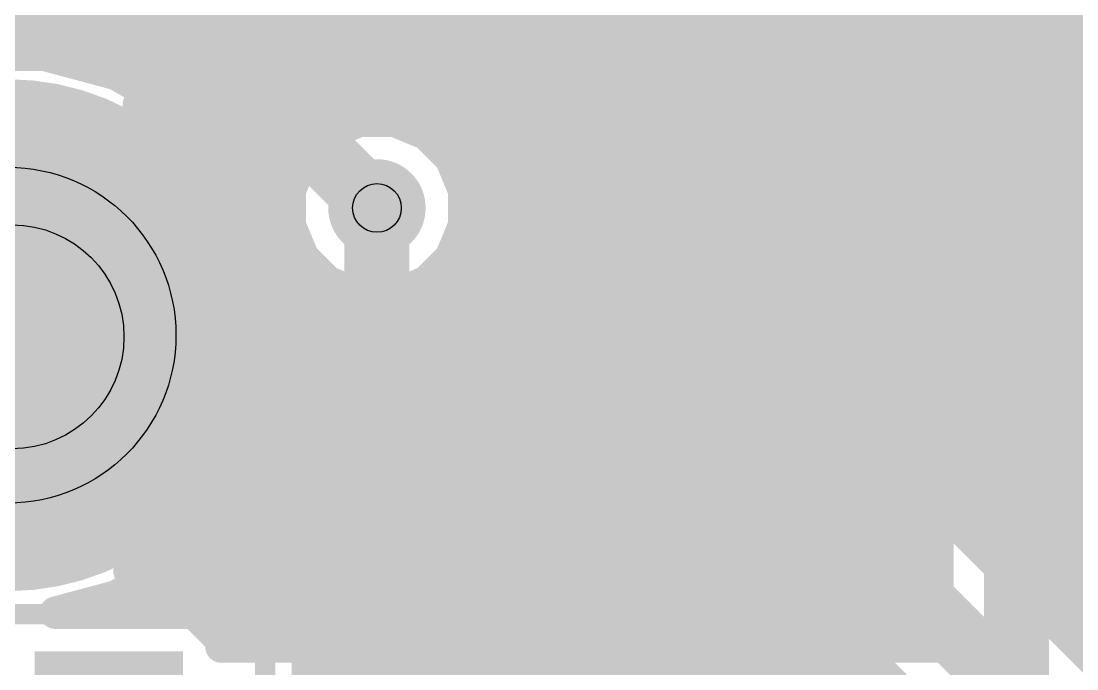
# Model space of a CAD drawing. Extents: x 0 to 10.8, y 0 to 6.1.
# Drawn here: x 4.35 to 4.87, y 3.403 to 3.722 of the extents above; entities that cross this region are included whole.
import ezdxf

# ---------------------------------------------------------------- set-up
doc = ezdxf.new("R2010")
doc.units = 0
for name, color, linetype in [('1', 22, 'CONTINUOUS'), ('116', 253, 'CONTINUOUS'), ('16', 175, 'CONTINUOUS'), ('17', 82, 'CONTINUOUS'), ('18', 82, 'CONTINUOUS'), ('20', 7, 'CONTINUOUS'), ('21', 253, 'CONTINUOUS'), ('29', 253, 'CONTINUOUS'), ('30', 253, 'CONTINUOUS'), ('31', 253, 'CONTINUOUS'), ('44', 253, 'CONTINUOUS')]:
    doc.layers.add(name, color=color, linetype=linetype)

# ---------------------------------------------------------------- blocks, each defined once
blk = doc.blocks.new('SQUAREP')
blk.add_solid([(-0.5, -0.5), (0.5, -0.5), (-0.5, 0.5), (0.5, 0.5)])
blk = doc.blocks.new('PIE')
at = {"const_width": 0.5}
blk.add_lwpolyline([(0, -0.25, 1), (0, 0.25, 1), (0, -0.25)], format="xyb", dxfattribs=at)
blk = doc.blocks.new('ROUNDV')
at = {"const_width": 0.5}
blk.add_lwpolyline([(0, -0.25, 1), (0, 0.25, 1), (0, -0.25)], format="xyb", dxfattribs=at)

msp = doc.modelspace()

# ---------------------------------------------------------------- linework, layer by layer
at = {"layer": '1'}
for points, const_width in [([(4.84, 3.775), (4.84, 3.375)], 0.032), ([(4.801, 3.735461), (4.801, 3.413996)], 0.016), ([(4.268154, 3.728), (4.801, 3.728)], 0.016), ([(4.252154, 3.712), (4.801, 3.712)], 0.016), ([(4.36148, 3.705366), (4.32513, 3.705366)], 0.016), ([(4.396591, 3.695961), (4.36148, 3.705366)], 0.016), ([(4.396445, 3.696), (4.801, 3.696)], 0.016), ([(4.428067, 3.677783), (4.396591, 3.695961)], 0.016), ([(4.424232, 3.68), (4.801, 3.68)], 0.016), ([(4.453768, 3.652083), (4.428067, 3.677783)], 0.016), ([(4.516445, 3.672996), (4.500642, 3.666449)], 0.016), ([(4.533551, 3.672996), (4.516445, 3.672996)], 0.016), ([(4.549354, 3.666449), (4.533551, 3.672996)], 0.016), ([(4.44185, 3.664), (4.498193, 3.664)], 0.016), ([(4.500642, 3.666449), (4.488547, 3.654354)], 0.016), ([(4.561449, 3.654354), (4.549354, 3.666449)], 0.016), ([(4.551803, 3.664), (4.801, 3.664)], 0.016), ([(4.488547, 3.654354), (4.482, 3.638551)], 0.016), ([(4.567996, 3.638551), (4.561449, 3.654354)], 0.016), ([(4.471945, 3.620606), (4.453768, 3.652083)], 0.016), ([(4.456126, 3.648), (4.485917, 3.648)], 0.016), ([(4.564083, 3.648), (4.801, 3.648)], 0.016), ([(4.482, 3.638551), (4.482, 3.621445)], 0.016), ([(4.525, 3.375), (4.525, 3.63)], 0.032), ([(4.567996, 3.621445), (4.567996, 3.638551)], 0.016), ([(4.465366, 3.632), (4.482, 3.632)], 0.016), ([(4.567996, 3.632), (4.801, 3.632)], 0.016), ([(4.48135, 3.585496), (4.471945, 3.620606)], 0.016), ([(4.482, 3.621445), (4.486, 3.611791)], 0.016), ([(4.563996, 3.611791), (4.567996, 3.621445)], 0.016), ([(4.473181, 3.616), (4.484256, 3.616)], 0.016), ([(4.486, 3.611791), (4.486, 3.413996)], 0.016), ([(4.563996, 3.413996), (4.563996, 3.611791)], 0.016), ([(4.565736, 3.616), (4.801, 3.616)], 0.016), ([(4.477469, 3.6), (4.486, 3.6)], 0.016), ([(4.563996, 3.6), (4.801, 3.6)], 0.016), ([(4.48135, 3.549146), (4.48135, 3.585496)], 0.016), ([(4.48135, 3.584), (4.486, 3.584)], 0.016), ([(4.563996, 3.584), (4.801, 3.584)], 0.016), ([(4.48135, 3.568), (4.486, 3.568)], 0.016), ([(4.563996, 3.568), (4.801, 3.568)], 0.016), ([(4.471945, 3.514035), (4.48135, 3.549146)], 0.016), ([(4.48135, 3.552), (4.486, 3.552)], 0.016), ([(4.563996, 3.552), (4.801, 3.552)], 0.016), ([(4.477827, 3.536), (4.486, 3.536)], 0.016), ([(4.563996, 3.536), (4.801, 3.536)], 0.016), ([(4.473539, 3.52), (4.486, 3.52)], 0.016), ([(4.563996, 3.52), (4.801, 3.52)], 0.016), ([(4.453768, 3.482559), (4.471945, 3.514035)], 0.016), ([(4.466146, 3.504), (4.486, 3.504)], 0.016), ([(4.563996, 3.504), (4.801, 3.504)], 0.016), ([(4.456909, 3.488), (4.486, 3.488)], 0.016), ([(4.563996, 3.488), (4.801, 3.488)], 0.016), ([(4.428067, 3.456858), (4.453768, 3.482559)], 0.016), ([(4.443209, 3.472), (4.486, 3.472)], 0.016), ([(4.563996, 3.472), (4.801, 3.472)], 0.016), ([(4.396591, 3.438681), (4.428067, 3.456858)], 0.016), ([(4.426579, 3.456), (4.486, 3.456)], 0.016), ([(4.563996, 3.456), (4.801, 3.456)], 0.016), ([(4.398874, 3.44), (4.486, 3.44)], 0.016), ([(4.563996, 3.44), (4.801, 3.44)], 0.016), ([(4.366689, 3.430673), (4.396591, 3.438681)], 0.016), ([(4.434917, 3.430673), (4.366689, 3.430673)], 0.016), ([(4.44839, 3.417201), (4.434917, 3.430673)], 0.016), ([(4.441591, 3.424), (4.486, 3.424)], 0.016), ([(4.563996, 3.424), (4.801, 3.424)], 0.016), ([(4.44839, 3.413996), (4.44839, 3.417201)], 0.016), ([(4.486, 3.413996), (4.44839, 3.413996)], 0.016), ([(4.801, 3.413996), (4.563996, 3.413996)], 0.016)]:
    msp.add_lwpolyline(points, dxfattribs=dict(at, const_width=const_width))
for points, const_width in [([(4.801, 3.724, 1), (4.801, 3.732)], 0.008), ([(4.801, 3.708, 1), (4.801, 3.716)], 0.008), ([(4.362515, 3.70923, 1), (4.360445, 3.701502)], 0.008), ([(4.36148, 3.701366, 1), (4.36148, 3.709366)], 0.008), ([(4.396445, 3.7, 1), (4.396445, 3.692)], 0.008), ([(4.398591, 3.699425, 1), (4.39459, 3.692497)], 0.008), ([(4.395556, 3.692097, 1), (4.397626, 3.699824)], 0.008), ([(4.801, 3.692, 1), (4.801, 3.7)], 0.008), ([(4.424232, 3.684, 1), (4.424232, 3.676)], 0.008), ([(4.801, 3.676, 1), (4.801, 3.684)], 0.008), ([(4.430895, 3.680612, 1), (4.425239, 3.674955)], 0.008), ([(4.426067, 3.67432, 1), (4.430067, 3.681247)], 0.008), ([(4.516445, 3.676996, 1), (4.516445, 3.668996)], 0.008), ([(4.517976, 3.669301, 1), (4.514914, 3.676691)], 0.008), ([(4.535082, 3.676691, 1), (4.53202, 3.669301)], 0.008), ([(4.533551, 3.668996, 1), (4.533551, 3.676996)], 0.008), ([(4.44185, 3.668, 1), (4.44185, 3.66)], 0.008), ([(4.499111, 3.670144, 1), (4.502173, 3.662753)], 0.008), ([(4.50347, 3.66362, 1), (4.497813, 3.669277)], 0.008), ([(4.498193, 3.66, 1), (4.498193, 3.668)], 0.008), ([(4.552183, 3.669277, 1), (4.546526, 3.66362)], 0.008), ([(4.551803, 3.668, 1), (4.551803, 3.66)], 0.008), ([(4.547823, 3.662753, 1), (4.550885, 3.670144)], 0.008), ([(4.801, 3.66, 1), (4.801, 3.668)], 0.008), ([(4.485719, 3.657183, 1), (4.491376, 3.651526)], 0.008), ([(4.492243, 3.652823, 1), (4.484852, 3.655885)], 0.008), ([(4.565144, 3.655885, 1), (4.557753, 3.652823)], 0.008), ([(4.55862, 3.651526, 1), (4.564277, 3.657183)], 0.008), ([(4.457232, 3.654083, 1), (4.450304, 3.650082)], 0.008), ([(4.450939, 3.649254, 1), (4.456596, 3.654911)], 0.008), ([(4.456126, 3.652, 1), (4.456126, 3.644)], 0.008), ([(4.485917, 3.644, 1), (4.485917, 3.652)], 0.008), ([(4.564083, 3.652, 1), (4.564083, 3.644)], 0.008), ([(4.801, 3.644, 1), (4.801, 3.652)], 0.008), ([(4.486, 3.638551, 1), (4.478, 3.638551)], 0.008), ([(4.533, 3.63, 1), (4.517, 3.63)], 0.016), ([(4.571996, 3.638551, 1), (4.563996, 3.638551)], 0.008), ([(4.478305, 3.640082, 1), (4.485695, 3.63702)], 0.008), ([(4.564301, 3.63702, 1), (4.571691, 3.640082)], 0.008), ([(4.465366, 3.636, 1), (4.465366, 3.628)], 0.008), ([(4.482, 3.628, 1), (4.482, 3.636)], 0.008), ([(4.567996, 3.636, 1), (4.567996, 3.628)], 0.008), ([(4.801, 3.628, 1), (4.801, 3.636)], 0.008), ([(4.475809, 3.621641, 1), (4.468081, 3.619571)], 0.008), ([(4.468481, 3.618606, 1), (4.475409, 3.622607)], 0.008), ([(4.485695, 3.622976, 1), (4.478305, 3.619914)], 0.008), ([(4.478, 3.621445, 1), (4.486, 3.621445)], 0.008), ([(4.563996, 3.621445, 1), (4.571996, 3.621445)], 0.008), ([(4.571691, 3.619914, 1), (4.564301, 3.622976)], 0.008), ([(4.473181, 3.62, 1), (4.473181, 3.612)], 0.008), ([(4.49, 3.611791, 1), (4.482, 3.611791)], 0.008), ([(4.484256, 3.612, 1), (4.484256, 3.62)], 0.008), ([(4.567996, 3.611791, 1), (4.559996, 3.611791)], 0.008), ([(4.565736, 3.62, 1), (4.565736, 3.612)], 0.008), ([(4.801, 3.612, 1), (4.801, 3.62)], 0.008), ([(4.482305, 3.61026, 1), (4.489695, 3.613323)], 0.008), ([(4.560301, 3.613323, 1), (4.567691, 3.61026)], 0.008), ([(4.477469, 3.604, 1), (4.477469, 3.596)], 0.008), ([(4.486, 3.596, 1), (4.486, 3.604)], 0.008), ([(4.563996, 3.604, 1), (4.563996, 3.596)], 0.008), ([(4.801, 3.596, 1), (4.801, 3.604)], 0.008), ([(4.48535, 3.585496, 1), (4.47735, 3.585496)], 0.008), ([(4.48135, 3.588, 1), (4.48135, 3.58)], 0.008), ([(4.477487, 3.584461, 1), (4.485214, 3.586531)], 0.008), ([(4.486, 3.58, 1), (4.486, 3.588)], 0.008), ([(4.563996, 3.588, 1), (4.563996, 3.58)], 0.008), ([(4.801, 3.58, 1), (4.801, 3.588)], 0.008), ([(4.48135, 3.572, 1), (4.48135, 3.564)], 0.008), ([(4.486, 3.564, 1), (4.486, 3.572)], 0.008), ([(4.563996, 3.572, 1), (4.563996, 3.564)], 0.008), ([(4.801, 3.564, 1), (4.801, 3.572)], 0.008), ([(4.48135, 3.556, 1), (4.48135, 3.548)], 0.008), ([(4.485214, 3.548111, 1), (4.477487, 3.550181)], 0.008), ([(4.486, 3.548, 1), (4.486, 3.556)], 0.008), ([(4.563996, 3.556, 1), (4.563996, 3.548)], 0.008), ([(4.801, 3.548, 1), (4.801, 3.556)], 0.008), ([(4.47735, 3.549146, 1), (4.48535, 3.549146)], 0.008), ([(4.477827, 3.54, 1), (4.477827, 3.532)], 0.008), ([(4.486, 3.532, 1), (4.486, 3.54)], 0.008), ([(4.563996, 3.54, 1), (4.563996, 3.532)], 0.008), ([(4.801, 3.532, 1), (4.801, 3.54)], 0.008), ([(4.473539, 3.524, 1), (4.473539, 3.516)], 0.008), ([(4.486, 3.516, 1), (4.486, 3.524)], 0.008), ([(4.563996, 3.524, 1), (4.563996, 3.516)], 0.008), ([(4.801, 3.516, 1), (4.801, 3.524)], 0.008), ([(4.475409, 3.512035, 1), (4.468481, 3.516036)], 0.008), ([(4.468081, 3.51507, 1), (4.475809, 3.513)], 0.008), ([(4.466146, 3.508, 1), (4.466146, 3.5)], 0.008), ([(4.486, 3.5, 1), (4.486, 3.508)], 0.008), ([(4.563996, 3.508, 1), (4.563996, 3.5)], 0.008), ([(4.801, 3.5, 1), (4.801, 3.508)], 0.008), ([(4.456909, 3.492, 1), (4.456909, 3.484)], 0.008), ([(4.486, 3.484, 1), (4.486, 3.492)], 0.008), ([(4.563996, 3.492, 1), (4.563996, 3.484)], 0.008), ([(4.801, 3.484, 1), (4.801, 3.492)], 0.008), ([(4.456596, 3.479731, 1), (4.450939, 3.485387)], 0.008), ([(4.450304, 3.484559, 1), (4.457232, 3.480559)], 0.008), ([(4.443209, 3.476, 1), (4.443209, 3.468)], 0.008), ([(4.486, 3.468, 1), (4.486, 3.476)], 0.008), ([(4.563996, 3.476, 1), (4.563996, 3.468)], 0.008), ([(4.801, 3.468, 1), (4.801, 3.476)], 0.008), ([(4.426579, 3.46, 1), (4.426579, 3.452)], 0.008), ([(4.425239, 3.459687, 1), (4.430895, 3.45403)], 0.008), ([(4.430067, 3.453394, 1), (4.426067, 3.460322)], 0.008), ([(4.486, 3.452, 1), (4.486, 3.46)], 0.008), ([(4.563996, 3.46, 1), (4.563996, 3.452)], 0.008), ([(4.801, 3.452, 1), (4.801, 3.46)], 0.008), ([(4.398874, 3.444, 1), (4.398874, 3.436)], 0.008), ([(4.486, 3.436, 1), (4.486, 3.444)], 0.008), ([(4.563996, 3.444, 1), (4.563996, 3.436)], 0.008), ([(4.801, 3.436, 1), (4.801, 3.444)], 0.008), ([(4.39459, 3.442145, 1), (4.398591, 3.435217)], 0.008), ([(4.397625, 3.434817, 1), (4.395556, 3.442545)], 0.008), ([(4.366689, 3.434673, 1), (4.366689, 3.426673)], 0.008), ([(4.365654, 3.434537, 1), (4.367724, 3.426809)], 0.008), ([(4.437746, 3.433502, 1), (4.432089, 3.427845)], 0.008), ([(4.434917, 3.426673, 1), (4.434917, 3.434673)], 0.008), ([(4.441591, 3.428, 1), (4.441591, 3.42)], 0.008), ([(4.486, 3.42, 1), (4.486, 3.428)], 0.008), ([(4.563996, 3.428, 1), (4.563996, 3.42)], 0.008), ([(4.801, 3.42, 1), (4.801, 3.428)], 0.008), ([(4.45239, 3.417201, 1), (4.44439, 3.417201)], 0.008), ([(4.44839, 3.417996, 1), (4.44839, 3.409996)], 0.008), ([(4.445561, 3.414372, 1), (4.451218, 3.420029)], 0.008), ([(4.486, 3.409996, 1), (4.486, 3.417996)], 0.008), ([(4.563996, 3.417996, 1), (4.563996, 3.409996)], 0.008), ([(4.801, 3.409996, 1), (4.801, 3.417996)], 0.008), ([(4.44439, 3.413996, 1), (4.45239, 3.413996)], 0.008), ([(4.482, 3.413996, 1), (4.49, 3.413996)], 0.008), ([(4.559996, 3.413996, 1), (4.567996, 3.413996)], 0.008), ([(4.797, 3.413996, 1), (4.805, 3.413996)], 0.008)]:
    msp.add_lwpolyline(points, format="xyb", dxfattribs=dict(at, const_width=const_width))
at = {"layer": '116'}
for points, const_width in [([(4.343307, 3.522047, 1), (4.343307, 3.612598, 1), (4.343307, 3.522047)], 0.07874), ([(4.525, 3.620079, 1), (4.525, 3.639921, 1), (4.525, 3.620079)], 0.008071), ([(4.345276, 3.535039, 1), (4.345276, 3.598031, 1), (4.345276, 3.535039)], 0.051181)]:
    msp.add_lwpolyline(points, format="xyb", dxfattribs=dict(at, const_width=const_width))
at = {"layer": '16'}
for points, const_width in [([(5.206154, 3.078996), (4.488059, 3.797091)], 0.016), ([(4.455, 3.775), (5.19, 3.04)], 0.032), ([(4.435, 3.72), (4.185, 3.72)], 0.032), ([(4.525, 3.63), (4.435, 3.72)], 0.032), ([(4.55715, 3.728), (6.910063, 3.728)], 0.016), ([(4.57315, 3.712), (6.910063, 3.712)], 0.016), ([(4.58915, 3.696), (6.247787, 3.696)], 0.016), ([(4.423543, 3.671886), (4.407752, 3.681)], 0.016), ([(4.407752, 3.681), (4.418843, 3.681)], 0.016), ([(4.409488, 3.68), (4.419843, 3.68)], 0.016), ([(4.418843, 3.681), (4.484547, 3.615295)], 0.016), ([(4.60515, 3.68), (6.206256, 3.68)], 0.016), ([(4.44787, 3.647559), (4.423543, 3.671886)], 0.016), ([(4.431429, 3.664), (4.435843, 3.664)], 0.016), ([(4.62115, 3.664), (6.184315, 3.664)], 0.016), ([(4.447429, 3.648), (4.451843, 3.648)], 0.016), ([(4.63715, 3.648), (6.168315, 3.648)], 0.016), ([(4.465075, 3.61776), (4.44787, 3.647559)], 0.016), ([(4.456854, 3.632), (4.467843, 3.632)], 0.016), ([(4.65315, 3.632), (6.158894, 3.632)], 0.016), ([(4.47398, 3.584528), (4.465075, 3.61776)], 0.016), ([(4.465547, 3.616), (4.483843, 3.616)], 0.016), ([(4.484547, 3.615295), (4.488547, 3.605642)], 0.016), ([(4.66915, 3.616), (6.150201, 3.616)], 0.016), ([(4.561449, 3.605642), (4.56372, 3.611126)], 0.016), ([(4.56372, 3.611126), (5.14885, 3.025996)], 0.016), ([(4.488547, 3.605642), (4.500642, 3.593547)], 0.016), ([(4.549354, 3.593547), (4.561449, 3.605642)], 0.016), ([(4.469835, 3.6), (4.494189, 3.6)], 0.016), ([(4.555807, 3.6), (4.574846, 3.6)], 0.016), ([(4.68515, 3.6), (6.145913, 3.6)], 0.016), ([(4.500642, 3.593547), (4.516445, 3.587)], 0.016), ([(4.533551, 3.587), (4.549354, 3.593547)], 0.016), ([(4.516445, 3.587), (4.533551, 3.587)], 0.016), ([(4.47398, 3.550114), (4.47398, 3.584528)], 0.016), ([(4.47398, 3.584), (4.590846, 3.584)], 0.016), ([(4.70115, 3.584), (6.141764, 3.584)], 0.016), ([(4.47398, 3.568), (4.606846, 3.568)], 0.016), ([(4.71715, 3.568), (6.141764, 3.568)], 0.016), ([(4.465075, 3.516882), (4.47398, 3.550114)], 0.016), ([(4.47398, 3.552), (4.622846, 3.552)], 0.016), ([(4.73315, 3.552), (6.141764, 3.552)], 0.016), ([(4.470197, 3.536), (4.638846, 3.536)], 0.016), ([(4.74915, 3.536), (6.145543, 3.536)], 0.016), ([(4.465909, 3.52), (4.654846, 3.52)], 0.016), ([(4.76515, 3.52), (6.149831, 3.52)], 0.016), ([(4.44787, 3.487083), (4.465075, 3.516882)], 0.016), ([(4.457634, 3.504), (4.670846, 3.504)], 0.016), ([(4.78115, 3.504), (6.158106, 3.504)], 0.016), ([(4.423543, 3.462756), (4.44787, 3.487083)], 0.016), ([(4.448398, 3.488), (4.686846, 3.488)], 0.016), ([(4.79715, 3.488), (6.167343, 3.488)], 0.016), ([(4.432787, 3.472), (4.702846, 3.472)], 0.016), ([(4.81315, 3.472), (6.182957, 3.472)], 0.016), ([(4.403169, 3.450996), (4.423543, 3.462756)], 0.016), ([(4.411839, 3.456), (4.718846, 3.456)], 0.016), ([(4.82915, 3.456), (6.203902, 3.456)], 0.016), ([(4.478697, 3.450996), (4.403169, 3.450996)], 0.016), ([(4.490996, 3.438697), (4.478697, 3.450996)], 0.016), ([(4.489693, 3.44), (4.734846, 3.44)], 0.016), ([(4.84515, 3.44), (6.242713, 3.44)], 0.016), ([(4.490996, 3.421299), (4.490996, 3.438697)], 0.016), ([(4.25, 3.43), (4.47, 3.43)], 0.01), ([(4.47, 3.43), (4.47, 3.355)], 0.01), ([(4.490996, 3.424), (4.750846, 3.424)], 0.016), ([(4.490996, 3.346299), (4.490996, 3.421299)], 0.016), ([(4.86115, 3.424), (8.184047, 3.424)], 0.016), ([(4.490996, 3.408), (4.766846, 3.408)], 0.016), ([(4.87715, 3.408), (8.184047, 3.408)], 0.016)]:
    msp.add_lwpolyline(points, dxfattribs=dict(at, const_width=const_width))
for points, const_width in [([(4.440657, 3.725657, 1), (4.429343, 3.714343)], 0.016), ([(4.435, 3.712, 1), (4.435, 3.728)], 0.016), ([(4.55715, 3.732, 1), (4.55715, 3.724)], 0.008), ([(4.57315, 3.716, 1), (4.57315, 3.708)], 0.008), ([(4.58915, 3.7, 1), (4.58915, 3.692)], 0.008), ([(4.409751, 3.684464, 1), (4.405752, 3.677536)], 0.008), ([(4.407752, 3.685, 1), (4.407752, 3.677)], 0.008), ([(4.409488, 3.684, 1), (4.409488, 3.676)], 0.008), ([(4.421671, 3.683828, 1), (4.416014, 3.678172)], 0.008), ([(4.418843, 3.677, 1), (4.418843, 3.685)], 0.008), ([(4.419843, 3.676, 1), (4.419843, 3.684)], 0.008), ([(4.60515, 3.684, 1), (4.60515, 3.676)], 0.008), ([(4.426372, 3.674714, 1), (4.420715, 3.669057)], 0.008), ([(4.421544, 3.668421, 1), (4.425543, 3.67535)], 0.008), ([(4.431429, 3.668, 1), (4.431429, 3.66)], 0.008), ([(4.435843, 3.66, 1), (4.435843, 3.668)], 0.008), ([(4.62115, 3.668, 1), (4.62115, 3.66)], 0.008), ([(4.447429, 3.652, 1), (4.447429, 3.644)], 0.008), ([(4.451843, 3.644, 1), (4.451843, 3.652)], 0.008), ([(4.63715, 3.652, 1), (4.63715, 3.644)], 0.008), ([(4.451334, 3.649559, 1), (4.444406, 3.645559)], 0.008), ([(4.445042, 3.644731, 1), (4.450699, 3.650387)], 0.008), ([(4.519343, 3.624343, 1), (4.530657, 3.635657)], 0.016), ([(4.456854, 3.636, 1), (4.456854, 3.628)], 0.008), ([(4.467843, 3.628, 1), (4.467843, 3.636)], 0.008), ([(4.65315, 3.636, 1), (4.65315, 3.628)], 0.008), ([(4.468938, 3.618795, 1), (4.461211, 3.616724)], 0.008), ([(4.465547, 3.62, 1), (4.465547, 3.612)], 0.008), ([(4.461611, 3.61576, 1), (4.468539, 3.61976)], 0.008), ([(4.488243, 3.616826, 1), (4.480852, 3.613764)], 0.008), ([(4.481719, 3.612467, 1), (4.487376, 3.618124)], 0.008), ([(4.483843, 3.612, 1), (4.483843, 3.62)], 0.008), ([(4.66915, 3.62, 1), (4.66915, 3.612)], 0.008), ([(4.566549, 3.613954, 1), (4.560892, 3.608298)], 0.008), ([(4.567416, 3.609595, 1), (4.560025, 3.612657)], 0.008), ([(4.491376, 3.60847, 1), (4.485719, 3.602813)], 0.008), ([(4.484852, 3.604111, 1), (4.492243, 3.607173)], 0.008), ([(4.557753, 3.607172, 1), (4.565144, 3.604111)], 0.008), ([(4.564277, 3.602813, 1), (4.55862, 3.60847)], 0.008), ([(4.469835, 3.604, 1), (4.469835, 3.596)], 0.008), ([(4.494189, 3.596, 1), (4.494189, 3.604)], 0.008), ([(4.555807, 3.604, 1), (4.555807, 3.596)], 0.008), ([(4.574846, 3.596, 1), (4.574846, 3.604)], 0.008), ([(4.68515, 3.604, 1), (4.68515, 3.596)], 0.008), ([(4.502173, 3.597243, 1), (4.499111, 3.589852)], 0.008), ([(4.497813, 3.590719, 1), (4.50347, 3.596376)], 0.008), ([(4.546526, 3.596376, 1), (4.552183, 3.590719)], 0.008), ([(4.550885, 3.589852, 1), (4.547823, 3.597243)], 0.008), ([(4.516445, 3.591, 1), (4.516445, 3.583)], 0.008), ([(4.514914, 3.583305, 1), (4.517976, 3.590695)], 0.008), ([(4.53202, 3.590695, 1), (4.535082, 3.583305)], 0.008), ([(4.533551, 3.583, 1), (4.533551, 3.591)], 0.008), ([(4.47798, 3.584528, 1), (4.46998, 3.584528)], 0.008), ([(4.47398, 3.588, 1), (4.47398, 3.58)], 0.008), ([(4.470117, 3.583492, 1), (4.477844, 3.585563)], 0.008), ([(4.590846, 3.58, 1), (4.590846, 3.588)], 0.008), ([(4.70115, 3.588, 1), (4.70115, 3.58)], 0.008), ([(4.47398, 3.572, 1), (4.47398, 3.564)], 0.008), ([(4.606846, 3.564, 1), (4.606846, 3.572)], 0.008), ([(4.71715, 3.572, 1), (4.71715, 3.564)], 0.008), ([(4.47398, 3.556, 1), (4.47398, 3.548)], 0.008), ([(4.477844, 3.549079, 1), (4.470117, 3.55115)], 0.008), ([(4.622846, 3.548, 1), (4.622846, 3.556)], 0.008), ([(4.73315, 3.556, 1), (4.73315, 3.548)], 0.008), ([(4.46998, 3.550114, 1), (4.47798, 3.550114)], 0.008), ([(4.470197, 3.54, 1), (4.470197, 3.532)], 0.008), ([(4.638846, 3.532, 1), (4.638846, 3.54)], 0.008), ([(4.74915, 3.54, 1), (4.74915, 3.532)], 0.008), ([(4.465909, 3.524, 1), (4.465909, 3.516)], 0.008), ([(4.654846, 3.516, 1), (4.654846, 3.524)], 0.008), ([(4.76515, 3.524, 1), (4.76515, 3.516)], 0.008), ([(4.461211, 3.517917, 1), (4.468938, 3.515847)], 0.008), ([(4.468539, 3.514882, 1), (4.461611, 3.518882)], 0.008), ([(4.457634, 3.508, 1), (4.457634, 3.5)], 0.008), ([(4.670846, 3.5, 1), (4.670846, 3.508)], 0.008), ([(4.78115, 3.508, 1), (4.78115, 3.5)], 0.008), ([(4.448398, 3.492, 1), (4.448398, 3.484)], 0.008), ([(4.450699, 3.484254, 1), (4.445042, 3.489911)], 0.008), ([(4.686846, 3.484, 1), (4.686846, 3.492)], 0.008), ([(4.79715, 3.492, 1), (4.79715, 3.484)], 0.008), ([(4.444406, 3.489083, 1), (4.451334, 3.485083)], 0.008), ([(4.432787, 3.476, 1), (4.432787, 3.468)], 0.008), ([(4.702846, 3.468, 1), (4.702846, 3.476)], 0.008), ([(4.81315, 3.476, 1), (4.81315, 3.468)], 0.008), ([(4.420715, 3.465584, 1), (4.426372, 3.459927)], 0.008), ([(4.425543, 3.459292, 1), (4.421544, 3.46622)], 0.008), ([(4.411839, 3.46, 1), (4.411839, 3.452)], 0.008), ([(4.718846, 3.452, 1), (4.718846, 3.46)], 0.008), ([(4.82915, 3.46, 1), (4.82915, 3.452)], 0.008), ([(4.403169, 3.454996, 1), (4.403169, 3.446996)], 0.008), ([(4.40117, 3.45446, 1), (4.405169, 3.447532)], 0.008), ([(4.481525, 3.453824, 1), (4.475868, 3.448168)], 0.008), ([(4.478697, 3.446996, 1), (4.478697, 3.454996)], 0.008), ([(4.489693, 3.444, 1), (4.489693, 3.436)], 0.008), ([(4.734846, 3.436, 1), (4.734846, 3.444)], 0.008), ([(4.84515, 3.444, 1), (4.84515, 3.436)], 0.008), ([(4.494996, 3.438697, 1), (4.486996, 3.438697)], 0.008), ([(4.488168, 3.435868, 1), (4.493824, 3.441525)], 0.008), ([(4.4725, 3.43, 1), (4.4675, 3.43)], 0.005), ([(4.47, 3.4275, 1), (4.47, 3.4325)], 0.005), ([(4.490996, 3.428, 1), (4.490996, 3.42)], 0.008), ([(4.494996, 3.421299, 1), (4.486996, 3.421299)], 0.008), ([(4.750846, 3.42, 1), (4.750846, 3.428)], 0.008), ([(4.86115, 3.428, 1), (4.86115, 3.42)], 0.008), ([(4.486996, 3.421299, 1), (4.494996, 3.421299)], 0.008), ([(4.490996, 3.412, 1), (4.490996, 3.404)], 0.008), ([(4.766846, 3.404, 1), (4.766846, 3.412)], 0.008), ([(4.87715, 3.412, 1), (4.87715, 3.404)], 0.008)]:
    msp.add_lwpolyline(points, format="xyb", dxfattribs=dict(at, const_width=const_width))
at = {"layer": '20'}
for centre, radius in [((4.343307, 3.567323), 0.082677), ((4.345276, 3.566535), 0.055118)]:
    msp.add_circle(centre, radius, dxfattribs=at)
at = {"layer": '21', "const_width": 0.005}
msp.add_lwpolyline([(4.205512, 3.705118), (6.410236, 3.705118)], dxfattribs=at)
at = {"layer": '29'}
for points, const_width in [([(4.343307, 3.523984, 1), (4.343307, 3.610661, 1), (4.343307, 3.523984)], 0.086677), ([(4.345276, 3.536976, 1), (4.345276, 3.596094, 1), (4.345276, 3.536976)], 0.059118)]:
    msp.add_lwpolyline(points, format="xyb", dxfattribs=dict(at, const_width=const_width))
at = {"layer": '30'}
for points, const_width in [([(4.343307, 3.523984, 1), (4.343307, 3.610661, 1), (4.343307, 3.523984)], 0.086677), ([(4.345276, 3.536976, 1), (4.345276, 3.596094, 1), (4.345276, 3.536976)], 0.059118)]:
    msp.add_lwpolyline(points, format="xyb", dxfattribs=dict(at, const_width=const_width))
at = {"layer": '44'}
msp.add_circle((4.525, 3.63), 0.012, dxfattribs=at)

# ---------------------------------------------------------------- block references
at = {"layer": '1', "xscale": 0.244094, "yscale": 0.244094}
msp.add_blockref('PIE', (4.343307, 3.567323), dxfattribs=at)
at = {"layer": '17', "xscale": 0.064961, "yscale": 0.064961, "rotation": 90}
msp.add_blockref('SQUAREP', (4.392913, 3.375197), dxfattribs=at)
msp.add_blockref('SQUAREP', (4.392913, 3.375197), dxfattribs=at)
at = {"layer": '18', "xscale": 0.04, "yscale": 0.04}
msp.add_blockref('ROUNDV', (4.525, 3.63), dxfattribs=at)
msp.add_blockref('ROUNDV', (4.525, 3.63), dxfattribs=at)
at = {"layer": '29'}
for name, p, xscale, yscale in [('PIE', (4.343307, 3.567323), 0.252094, 0.252094), ('ROUNDV', (4.525, 3.63), 0.048, 0.048)]:
    msp.add_blockref(name, p, dxfattribs=dict(at, xscale=xscale, yscale=yscale))
at = {"layer": '29', "xscale": 0.072961, "yscale": 0.072961, "rotation": 90}
msp.add_blockref('SQUAREP', (4.392913, 3.375197), dxfattribs=at)
at = {"layer": '30', "xscale": 0.048, "yscale": 0.048}
msp.add_blockref('ROUNDV', (4.525, 3.63), dxfattribs=at)
at = {"layer": '30', "xscale": 0.072961, "yscale": 0.072961, "rotation": 90}
msp.add_blockref('SQUAREP', (4.392913, 3.375197), dxfattribs=at)
at = {"layer": '31', "xscale": 0.244094, "yscale": 0.244094}
msp.add_blockref('PIE', (4.343307, 3.567323), dxfattribs=at)

doc.saveas('drawing.dxf')
